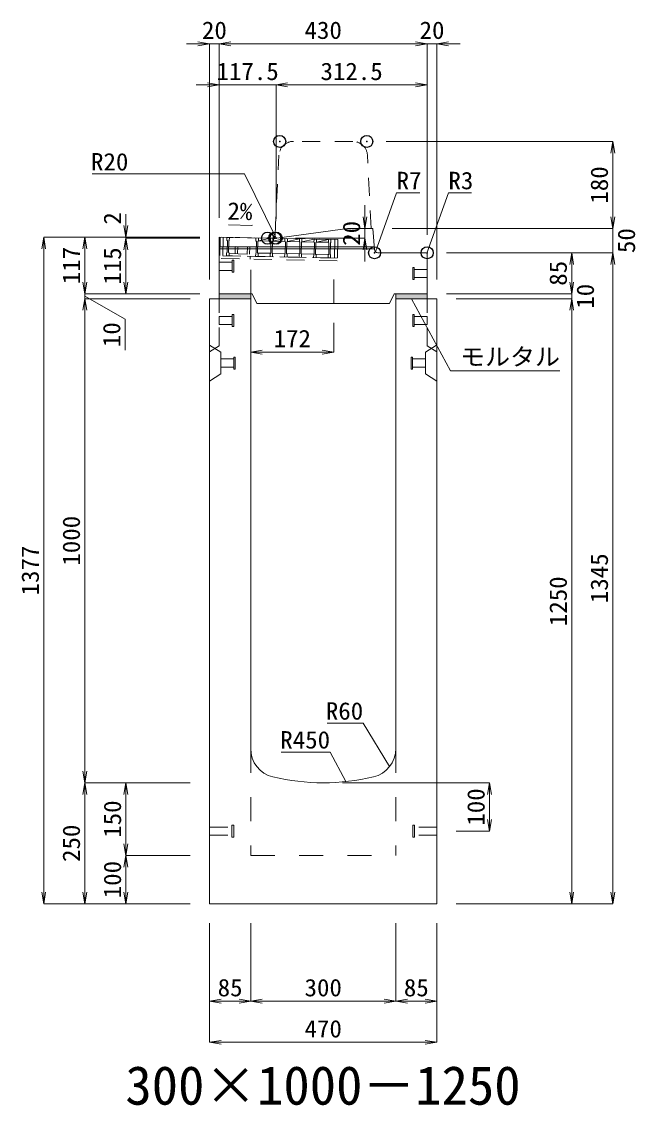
# Model space of a CAD drawing. Units: millimetres at full size. Extents: x -1809 to 57027, y -20349 to 17321.
# Drawn here: x 19776 to 21045, y -15312 to -13074 of the extents above; entities that cross this region are included whole.
import ezdxf
from ezdxf.enums import TextEntityAlignment as Align

# ---------------------------------------------------------------- set-up
doc = ezdxf.new("R2010")
doc.units = ezdxf.units.MM
doc.header["$LTSCALE"] = 50
doc.header["$PDMODE"] = 32
doc.header["$PDSIZE"] = 25
doc.linetypes.add('USER1', pattern=[2, 1, -1])
doc.linetypes.add('USER2', pattern=[1.35, 0.75, -0.6])
for name, color, linetype, lineweight in [('インサート', 3, 'USER2', 9), ('グレーチング', 7, 'USER2', 9), ('モルタル', 7, 'Continuous', 9), ('受枠', 3, 'USER2', 9), ('寸法線', 7, 'Continuous', 13), ('引出線', 4, 'Continuous', 13), ('本体', 2, 'Continuous', 13), ('目地', 132, 'Continuous', 9)]:
    doc.layers.add(name, color=color, linetype=linetype, lineweight=lineweight)
doc.layers.add('作業エリア', color=11, linetype='Continuous')
doc.layers.add('文字', color=7, linetype='Continuous')
doc.styles.add('ＭＳ 明朝', font='')
doc.styles.get('ＭＳ 明朝').set_extended_font_data('MS Mincho')

# ---------------------------------------------------------------- blocks, each defined once
blk = doc.blocks.new('open_arrow')
at = {"color": 0, "linetype": 'Continuous', "lineweight": -2}
blk.add_lwpolyline([(7.5, 1.25), (0, 0), (7.5, -1.25)], dxfattribs=at)

msp = doc.modelspace()

# ---------------------------------------------------------------- hatches: boundary and pattern name
at = {"layer": 'モルタル'}
for points in [[(20250, -13646.05), (20250, -13636.05), (20185, -13636.05), (20185, -13646.05)], [(20615, -13646.05), (20615, -13636.05), (20550, -13636.05), (20550, -13646.05)]]:
    msp.add_hatch(color=256, dxfattribs=at).paths.add_polyline_path(points)

# ---------------------------------------------------------------- linework, layer by layer
at = {"layer": 'インサート'}
for p, q in [((20185, -13570.55), (20212, -13570.55)), ((20185, -13570.55), (20185, -13587.55)), ((20185, -13587.55), (20212, -13587.55)), ((20215, -13566.55), (20212, -13566.55)), ((20212, -13566.55), (20212, -13591.55)), ((20215, -13591.55), (20215, -13566.55)), ((20585, -13581.55), (20588, -13581.55)), ((20585, -13606.55), (20585, -13581.55)), ((20588, -13581.55), (20588, -13606.55)), ((20615, -13585.55), (20588, -13585.55)), ((20615, -13585.55), (20615, -13602.55)), ((20212, -13591.55), (20215, -13591.55)), ((20588, -13606.55), (20585, -13606.55)), ((20615, -13602.55), (20588, -13602.55)), ((20185, -13682.55), (20212, -13682.55)), ((20185, -13682.55), (20185, -13699.55)), ((20185, -13699.55), (20212, -13699.55)), ((20215, -13678.55), (20212, -13678.55)), ((20212, -13678.55), (20212, -13703.55)), ((20215, -13703.55), (20215, -13678.55)), ((20585, -13678.55), (20588, -13678.55)), ((20585, -13703.55), (20585, -13678.55)), ((20588, -13678.55), (20588, -13703.55)), ((20615, -13682.55), (20588, -13682.55)), ((20615, -13699.55), (20588, -13699.55)), ((20615, -13682.55), (20615, -13699.55)), ((20212, -13703.55), (20215, -13703.55)), ((20588, -13703.55), (20585, -13703.55)), ((20218.2, -13766.55), (20215.2, -13766.55)), ((20215.2, -13766.55), (20215.2, -13791.55)), ((20218.2, -13791.55), (20218.2, -13766.55)), ((20581.8, -13766.55), (20584.8, -13766.55)), ((20581.8, -13791.55), (20581.8, -13766.55)), ((20584.8, -13766.55), (20584.8, -13791.55)), ((20188.2, -13770.55), (20215.2, -13770.55)), ((20188.2, -13770.55), (20188.2, -13787.55)), ((20188.2, -13787.55), (20215.2, -13787.55)), ((20611.8, -13770.55), (20584.8, -13770.55)), ((20611.8, -13787.55), (20584.8, -13787.55)), ((20611.8, -13770.55), (20611.8, -13787.55)), ((20215.2, -13791.55), (20218.2, -13791.55)), ((20584.8, -13791.55), (20581.8, -13791.55)), ((20165, -14737.55), (20211, -14737.55)), ((20165, -14754.55), (20165, -14737.55)), ((20211, -14758.55), (20211, -14733.55)), ((20211, -14733.55), (20215, -14733.55)), ((20215, -14758.55), (20215, -14733.55)), ((20585, -14733.55), (20589, -14733.55)), ((20585, -14733.55), (20585, -14758.55)), ((20589, -14733.55), (20589, -14758.55)), ((20635, -14737.55), (20589, -14737.55)), ((20635, -14737.55), (20635, -14754.55)), ((20165, -14754.55), (20211, -14754.55)), ((20215, -14758.55), (20211, -14758.55)), ((20589, -14758.55), (20585, -14758.55)), ((20635, -14754.55), (20589, -14754.55))]:
    msp.add_line(p, q, dxfattribs=at)
at = {"layer": 'グレーチング'}
for p, q in [((20201, -13519.37), (20200.88, -13525.37)), ((20415.95, -13523.67), (20201, -13519.37)), ((20206, -13519.47), (20205.88, -13525.47)), ((20260.98, -13520.57), (20260.86, -13526.57)), ((20265.98, -13520.67), (20265.86, -13526.67)), ((20265.86, -13526.67), (20290.98, -13521.17)), ((20290.98, -13521.17), (20290.86, -13527.17)), ((20295.98, -13521.27), (20295.86, -13527.27)), ((20200.88, -13525.37), (20201.86, -13526.39)), ((20201.86, -13526.39), (20201.38, -13550.39)), ((20204.86, -13526.45), (20204.38, -13550.45)), ((20205.88, -13525.47), (20204.86, -13526.45)), ((20218.12, -13538.22), (20217.82, -13553.22)), ((20218.12, -13538.22), (20248.12, -13538.82)), ((20223.12, -13538.32), (20222.82, -13553.32)), ((20243.12, -13538.72), (20242.82, -13553.72)), ((20248.12, -13538.82), (20247.82, -13553.82)), ((20260.86, -13526.57), (20261.84, -13527.59)), ((20261.84, -13527.59), (20261.36, -13551.59)), ((20264.84, -13527.65), (20264.36, -13551.65)), ((20265.86, -13526.67), (20264.84, -13527.65)), ((20265.86, -13526.67), (20290.86, -13527.17)), ((20290.86, -13527.17), (20291.84, -13528.19)), ((20291.84, -13528.19), (20291.36, -13552.19)), ((20294.84, -13528.25), (20294.36, -13552.25)), ((20295.86, -13527.27), (20294.84, -13528.25)), ((20295.86, -13527.27), (20320.97, -13521.77)), ((20295.86, -13527.27), (20320.85, -13527.77)), ((20320.97, -13521.77), (20320.85, -13527.77)), ((20320.85, -13527.77), (20321.83, -13528.79)), ((20321.83, -13528.79), (20321.35, -13552.79)), ((20324.83, -13528.85), (20324.35, -13552.85)), ((20325.85, -13527.87), (20324.83, -13528.85)), ((20325.97, -13521.87), (20325.85, -13527.87)), ((20325.85, -13527.87), (20350.97, -13522.37)), ((20325.85, -13527.87), (20350.85, -13528.37)), ((20350.97, -13522.37), (20350.85, -13528.37)), ((20350.85, -13528.37), (20351.83, -13529.39)), ((20351.83, -13529.39), (20351.35, -13553.39)), ((20354.83, -13529.45), (20354.35, -13553.45)), ((20355.85, -13528.47), (20354.83, -13529.45)), ((20355.97, -13522.47), (20355.85, -13528.47)), ((20355.85, -13528.47), (20380.96, -13522.97)), ((20355.85, -13528.47), (20380.84, -13528.97)), ((20380.96, -13522.97), (20380.84, -13528.97)), ((20380.84, -13528.97), (20381.82, -13529.99)), ((20381.82, -13529.99), (20381.34, -13553.99)), ((20384.82, -13530.05), (20384.34, -13554.05)), ((20385.84, -13529.07), (20384.82, -13530.05)), ((20385.96, -13523.07), (20385.84, -13529.07)), ((20385.84, -13529.07), (20410.95, -13523.57)), ((20385.84, -13529.07), (20410.83, -13529.57)), ((20410.95, -13523.57), (20410.83, -13529.57)), ((20410.83, -13529.57), (20411.81, -13530.59)), ((20411.81, -13530.59), (20411.33, -13554.59)), ((20414.81, -13530.65), (20414.33, -13554.65)), ((20415.83, -13529.67), (20414.81, -13530.65)), ((20415.95, -13523.67), (20415.83, -13529.67)), ((20200.24, -13557.37), (20200.36, -13551.37)), ((20415.19, -13561.67), (20200.24, -13557.37)), ((20200.36, -13551.37), (20201.38, -13550.39)), ((20205.36, -13551.47), (20204.38, -13550.45)), ((20205.24, -13557.47), (20205.36, -13551.47)), ((20205.33, -13552.97), (20260.31, -13554.07)), ((20260.22, -13558.57), (20260.34, -13552.57)), ((20260.34, -13552.57), (20261.36, -13551.59)), ((20264.36, -13551.65), (20291.36, -13552.19)), ((20265.34, -13552.67), (20264.36, -13551.65)), ((20265.22, -13558.67), (20265.34, -13552.67)), ((20290.22, -13559.17), (20290.34, -13553.17)), ((20290.34, -13553.17), (20291.36, -13552.19)), ((20295.34, -13553.27), (20294.36, -13552.25)), ((20294.36, -13552.25), (20321.35, -13552.79)), ((20295.22, -13559.27), (20295.34, -13553.27)), ((20320.21, -13559.77), (20320.33, -13553.77)), ((20320.33, -13553.77), (20321.35, -13552.79)), ((20325.33, -13553.87), (20324.35, -13552.85)), ((20324.35, -13552.85), (20351.35, -13553.39)), ((20325.21, -13559.87), (20325.33, -13553.87)), ((20350.21, -13560.37), (20350.33, -13554.37)), ((20350.33, -13554.37), (20351.35, -13553.39)), ((20355.33, -13554.47), (20354.35, -13553.45)), ((20354.35, -13553.45), (20381.34, -13553.99)), ((20355.21, -13560.47), (20355.33, -13554.47)), ((20380.2, -13560.97), (20380.32, -13554.97)), ((20380.32, -13554.97), (20381.34, -13553.99)), ((20385.32, -13555.07), (20384.34, -13554.05)), ((20384.34, -13554.05), (20411.33, -13554.59)), ((20385.2, -13561.07), (20385.32, -13555.07)), ((20410.19, -13561.57), (20410.31, -13555.57)), ((20410.31, -13555.57), (20411.33, -13554.59)), ((20415.31, -13555.67), (20414.33, -13554.65)), ((20415.19, -13561.67), (20415.31, -13555.67))]:
    msp.add_line(p, q, dxfattribs=at)
at = {"layer": 'モルタル'}
for points in [[(20185, -13636.05), (20250, -13636.05), (20250, -13646.05), (20185, -13646.05)], [(20550, -13636.05), (20615, -13636.05), (20615, -13646.05), (20550, -13646.05)]]:
    msp.add_lwpolyline(points, close=True, dxfattribs=at)
at = {"layer": '作業エリア'}
for p in [(20310, -13321.05), (20490, -13321.05), (20285, -13521.05), (20300, -13521.05), (20302.5, -13521.05), (20506.25, -13551.05), (20615, -13551.05)]:
    msp.add_point(p, dxfattribs=at)
at = {"layer": '受枠'}
for p, q in [((20187, -13519.09), (20186.12, -13563.08)), ((20429.95, -13523.95), (20187, -13519.09)), ((20193, -13519.21), (20192.24, -13557.21)), ((20423.95, -13523.83), (20423.19, -13561.83)), ((20429.95, -13523.95), (20429.07, -13567.94)), ((20429.07, -13567.94), (20186.12, -13563.08)), ((20192.24, -13557.21), (20429.19, -13561.95)), ((20249.23, -13558.35), (20249.11, -13564.34))]:
    msp.add_line(p, q, dxfattribs=at)
at = {"layer": '寸法線'}
for p, q in [((20233, -13119.38), (20117, -13119.38)), ((20165, -13606.03), (20165, -13119.38)), ((20185, -13119.38), (20615, -13119.38)), ((20185, -13479.03), (20185, -13119.38)), ((20185, -13479.03), (20185, -13119.38)), ((20567, -13119.38), (20683, -13119.38)), ((20615, -13511.03), (20615, -13119.38)), ((20615, -13511.03), (20615, -13119.38)), ((20635, -13606.03), (20635, -13119.38)), ((20350.5, -13204.38), (20137, -13204.38)), ((20185, -13479.03), (20185, -13204.38)), ((20615, -13204.38), (20302.5, -13204.38)), ((20302.5, -13481.03), (20302.5, -13204.38)), ((20302.5, -13481.03), (20302.5, -13204.38)), ((20615, -13514.03), (20615, -13204.38)), ((20530.02, -13321.05), (20998.78, -13321.05)), ((20998.78, -13501.05), (20998.78, -13321.05)), ((20486.36, -13569.05), (20486.36, -13453.05)), ((20998.78, -13453.05), (20998.78, -13599.05)), ((19992.06, -13471.05), (19992.06, -13569.05)), ((19822.06, -14896.05), (19822.06, -13519.05)), ((20144.98, -13519.05), (19822.06, -13519.05)), ((19907.06, -13519.05), (19907.06, -13636.05)), ((20144.98, -13519.05), (19907.06, -13519.05)), ((20144.98, -13519.05), (19992.06, -13519.05)), ((20144.98, -13521.05), (19992.06, -13521.05)), ((19992.06, -13521.05), (19992.06, -13636.05)), ((20144.98, -13521.05), (19992.06, -13521.05)), ((20342.52, -13521.05), (20486.36, -13521.05)), ((20486.36, -13501.05), (20490.52, -13501.05)), ((20542.52, -13501.05), (20998.78, -13501.05)), ((20542.52, -13501.05), (20998.78, -13501.05)), ((20655.02, -13551.05), (20998.78, -13551.05)), ((20655.02, -13551.05), (20913.78, -13551.05)), ((20655.02, -13551.05), (20998.78, -13551.05)), ((20913.78, -13551.05), (20913.78, -13636.05)), ((20998.78, -13551.05), (20998.78, -14896.05)), ((19907.06, -13588.05), (19907.06, -13694.05)), ((20913.78, -13588.05), (20913.78, -13694.05)), ((20144.98, -13636.05), (19907.06, -13636.05)), ((20144.98, -13636.05), (19907.06, -13636.05)), ((19907.06, -13641.05), (19990.47, -13688.34)), ((20124.98, -13646.05), (19907.06, -13646.05)), ((19907.06, -13646.05), (19907.06, -14646.05)), ((20124.98, -13646.05), (19907.06, -13646.05)), ((20144.98, -13636.05), (19992.06, -13636.05)), ((20655.02, -13636.05), (20913.78, -13636.05)), ((20655.02, -13636.05), (20913.78, -13636.05)), ((20675.02, -13646.05), (20913.78, -13646.05)), ((20675.02, -13646.05), (20913.78, -13646.05)), ((20913.78, -13646.05), (20913.78, -14896.05)), ((19990.47, -13688.34), (19990.47, -13752.41)), ((20422, -13696.07), (20422, -13756.28)), ((20250, -13756.28), (20422, -13756.28)), ((20124.98, -14646.05), (19907.06, -14646.05)), ((19907.06, -14896.05), (19907.06, -14646.05)), ((20124.98, -14646.05), (19907.06, -14646.05)), ((19992.06, -14646.05), (19992.06, -14796.05)), ((20124.98, -14646.05), (19992.06, -14646.05)), ((20440.02, -14646.05), (20743.78, -14646.05)), ((20743.78, -14646.05), (20743.78, -14746.05)), ((20675.02, -14746.05), (20743.78, -14746.05)), ((20124.98, -14796.05), (19992.06, -14796.05)), ((19992.06, -14796.05), (19992.06, -14896.05)), ((20124.98, -14796.05), (19992.06, -14796.05)), ((20124.98, -14896.05), (19822.06, -14896.05)), ((20124.98, -14896.05), (19907.06, -14896.05)), ((20124.98, -14896.05), (19992.06, -14896.05)), ((20675.02, -14896.05), (20913.78, -14896.05)), ((20675.02, -14896.05), (20998.78, -14896.05)), ((20165, -14936.07), (20165, -15097.21)), ((20165, -14936.07), (20165, -15182.21)), ((20250, -14936.07), (20250, -15097.21)), ((20250, -14936.07), (20250, -15097.21)), ((20550, -14936.07), (20550, -15097.21)), ((20550, -14936.07), (20550, -15097.21)), ((20635, -14936.07), (20635, -15097.21)), ((20635, -14936.07), (20635, -15182.21)), ((20165, -15097.21), (20250, -15097.21)), ((20250, -15097.21), (20550, -15097.21)), ((20550, -15097.21), (20635, -15097.21)), ((20165, -15182.21), (20635, -15182.21))]:
    msp.add_line(p, q, dxfattribs=at)
at = {"layer": '引出線'}
for points in [[(20302.5, -13521.01), (20237.16, -13388.31), (20057.16, -13388.31), (19922.49, -13388.31)], [(20507.98, -13549.19), (20551.78, -13427.12), (20599.71, -13427.12)], [(20614.12, -13551.93), (20658.9, -13427.12), (20706.63, -13427.12)], [(20252.93, -13494.47), (20204.19, -13493.5), (20252.93, -13494.47)], [(20582.5, -13646.05), (20663.13, -13795.08), (20889.05, -13795.08)], [(20537.07, -14612.74), (20482.66, -14522.84), (20407.98, -14522.84)], [(20446.44, -14643.65), (20414.22, -14582.51), (20313.21, -14582.51)]]:
    msp.add_lwpolyline(points, dxfattribs=at)
at = {"layer": '本体', "linetype": 'USER2'}
for p, q in [((20461.46, -13321.05), (20338.54, -13321.05)), ((20300.33, -13514.4), (20308.57, -13349.56)), ((20499, -13501.05), (20491.43, -13349.56))]:
    msp.add_line(p, q, dxfattribs=at)
at = {"layer": '本体'}
for p, q in [((20185, -13636.05), (20185, -13519.05)), ((20185, -13519.05), (20285, -13521.05)), ((20285, -13521.05), (20301.15, -13521.05)), ((20450.5, -13501.05), (20303.83, -13520.87)), ((20502.5, -13501.05), (20450.5, -13501.05)), ((20505.76, -13544.58), (20502.5, -13501.05)), ((20612, -13551.05), (20512.74, -13551.05)), ((20615, -13636.05), (20615, -13554.05)), ((20165, -13646.05), (20165, -14896.05)), ((20165, -13646.05), (20250, -13646.05)), ((20253, -13636.05), (20185, -13636.05)), ((20250, -13646.05), (20250, -14575.53)), ((20253, -13636.05), (20263, -13656.05)), ((20547, -13636.05), (20537, -13656.05)), ((20615, -13636.05), (20547, -13636.05)), ((20550, -13646.05), (20550, -14575.53)), ((20550, -13646.05), (20635, -13646.05)), ((20635, -13646.05), (20635, -14896.05)), ((20537, -13656.05), (20263, -13656.05)), ((20165, -14896.05), (20635, -14896.05))]:
    msp.add_line(p, q, dxfattribs=at)
at = {"layer": '本体', "linetype": 'USER1'}
for p, q in [((20250, -13636.05), (20250, -13558.36)), ((20422, -13656.05), (20422, -13561.8))]:
    msp.add_line(p, q, dxfattribs=at)
at = {"layer": '本体', "linetype": 'USER2', "lineweight": 9}
for p, q in [((20185, -13743.05), (20185, -13646.05)), ((20615, -13743.05), (20615, -13646.05)), ((20165, -13755.55), (20185, -13743.05)), ((20635, -13755.55), (20615, -13743.05))]:
    msp.add_line(p, q, dxfattribs=at)
at = {"layer": '本体', "lineweight": 9}
for p, q in [((20165, -13742.05), (20188.2, -13756.55)), ((20634.58, -13742.31), (20611.8, -13756.55)), ((20188.2, -13756.55), (20188.2, -13801.55)), ((20611.8, -13756.55), (20611.8, -13801.55)), ((20188.2, -13801.55), (20165, -13816.05)), ((20611.8, -13801.55), (20635, -13816.05))]:
    msp.add_line(p, q, dxfattribs=at)
at = {"layer": '本体', "linetype": 'USER1', "lineweight": 15}
for p, q in [((20250, -14575.53), (20250, -14796.05)), ((20550, -14575.53), (20550, -14796.05)), ((20250, -14796.05), (20550, -14796.05))]:
    msp.add_line(p, q, dxfattribs=at)
at = {"layer": '本体', "linetype": 'USER2'}
for centre, radius, start, end in [((20338.54, -13351.05), 30, 90, 177.13759), ((20461.46, -13351.05), 30, 2.86241, 90), ((20293.34, -13514.05), 7, 270, 357.13759)]:
    msp.add_arc(centre, radius, start, end, dxfattribs=at)
at = {"layer": '本体'}
for centre, radius, start, end in [((20301.15, -13501.05), 20, 270, 277.69605), ((20512.74, -13544.05), 7, 184.28915, 270), ((20612, -13554.05), 3, 0, 90), ((20310, -14575.53), 60, 180, 256.65764), ((20490, -14575.53), 60, 283.34236, 0), ((20400, -14196.05), 450, 256.65764, 283.34236)]:
    msp.add_arc(centre, radius, start, end, dxfattribs=at)
at = {"layer": '目地'}
for p, q in [((20185, -13539.05), (20505.35, -13539.05)), ((20185, -13543.05), (20505.65, -13543.05))]:
    msp.add_line(p, q, dxfattribs=at)

# ---------------------------------------------------------------- block references
at = {"layer": '寸法線', "xscale": 3.2, "yscale": 3.2}
for p, rotation in [((20165, -13119.38), 180), ((20615, -13119.38), 180), ((20615, -13119.38), 180), ((20185, -13204.38), 180), ((20615, -13204.38), 180), ((20998.78, -13321.05), 270), ((19992.06, -13519.05), 90), ((20486.36, -13501.05), 90), ((20998.78, -13501.05), 90), ((20998.78, -13501.05), 90), ((19822.06, -13519.05), 270), ((19907.06, -13519.05), 270), ((19992.06, -13521.05), 270), ((19992.06, -13521.05), 270), ((20486.36, -13521.05), 270), ((20913.78, -13551.05), 270), ((20998.78, -13551.05), 270), ((20998.78, -13551.05), 270), ((19907.06, -13636.05), 90), ((19907.06, -13636.05), 90), ((19992.06, -13636.05), 90), ((20913.78, -13636.05), 90), ((20913.78, -13636.05), 90), ((19907.06, -13646.05), 270), ((19907.06, -13646.05), 270), ((20913.78, -13646.05), 270), ((20913.78, -13646.05), 270), ((20422, -13756.28), 180), ((19907.06, -14646.05), 90), ((19907.06, -14646.05), 270), ((19992.06, -14646.05), 270), ((20743.78, -14646.05), 270), ((20743.78, -14746.05), 90), ((19992.06, -14796.05), 90), ((19992.06, -14796.05), 270), ((19822.06, -14896.05), 90), ((19907.06, -14896.05), 90), ((19992.06, -14896.05), 90), ((20913.78, -14896.05), 90), ((20998.78, -14896.05), 90), ((20250, -15097.21), 180), ((20550, -15097.21), 180), ((20635, -15097.21), 180), ((20635, -15182.21), 180)]:
    msp.add_blockref('open_arrow', p, dxfattribs=dict(at, rotation=rotation))
for p in [(20185, -13119.38), (20185, -13119.38), (20635, -13119.38), (20302.5, -13204.38), (20302.5, -13204.38), (20250, -13756.28), (20165, -15097.21), (20250, -15097.21), (20550, -15097.21), (20165, -15182.21)]:
    msp.add_blockref('open_arrow', p, dxfattribs=at)
at = {"layer": '引出線', "xscale": 0.0533, "yscale": 0.0533}
for p, rotation in [((20252.93, -13494.47), 178.9), ((20302.5, -13521.01), 116.2), ((20507.98, -13549.19), 70.3), ((20614.12, -13551.93), 70.3), ((20582.5, -13646.05), 298.4), ((20537.07, -14612.74), 121.2), ((20446.44, -14643.65), 117.8)]:
    msp.add_blockref('open_arrow', p, dxfattribs=dict(at, rotation=rotation))

# ---------------------------------------------------------------- texts
at = {"layer": '寸法線', "style": 'ＭＳ 明朝', "width": 1.05}
for s, p in [('20', (20175, -13091.36)), ('430', (20400, -13091.36)), ('20', (20625, -13091.36)), ('117.5', (20243.75, -13176.36)), ('312.5', (20458.75, -13176.36)), ('172', (20336, -13728.26)), ('85', (20207.5, -15069.19)), ('300', (20400, -15069.19)), ('85', (20592.5, -15069.19)), ('470', (20400, -15154.19))]:
    msp.add_text(s, height=36.03, dxfattribs=at).set_placement(p, align=Align.MIDDLE_CENTER)
for s, p in [('180', (20970.76, -13411.05)), ('2', (19964.06, -13480.2)), ('20', (20458.34, -13511.05)), ('50', (21026.8, -13526.05)), ('117', (19879.04, -13577.55)), ('115', (19964.04, -13578.55)), ('85', (20885.76, -13593.55)), ('10', (20941.8, -13641.05)), ('10', (19962.45, -13720.38)), ('1000', (19879.04, -14146.05)), ('1377', (19794.04, -14207.55)), ('1345', (20970.76, -14223.55)), ('1250', (20885.76, -14271.05)), ('100', (20715.76, -14696.05)), ('150', (19964.04, -14721.05)), ('250', (19879.04, -14771.05)), ('100', (19964.04, -14846.05))]:
    msp.add_text(s, height=36.03, rotation=90, dxfattribs=at).set_placement(p, align=Align.MIDDLE_CENTER)
at = {"layer": '引出線', "style": 'ＭＳ 明朝', "width": 1.05}
for s, p in [('R20', (19997.16, -13345.11)), ('R60', (20482.66, -14479.64)), ('R450', (20414.22, -14539.31))]:
    msp.add_text(s, height=36.03, dxfattribs=at).set_placement(p, align=Align.TOP_RIGHT)
for s, p in [('R7', (20551.78, -13383.92)), ('R3', (20658.9, -13383.92)), ('モルタル', (20683.13, -13747.97))]:
    msp.add_text(s, height=36.03, dxfattribs=at).set_placement(p, align=Align.TOP_LEFT)
msp.add_text('2%', height=36.03, rotation=358.854, dxfattribs=at).set_placement((20253.87, -13447.58), align=Align.TOP_RIGHT)
at = {"layer": '文字', "style": 'ＭＳ 明朝'}
msp.add_text('300×1000－1250', height=80.06, dxfattribs=at).set_placement((20399.52, -15271.03), align=Align.MIDDLE_CENTER)

doc.saveas('drawing.dxf')
